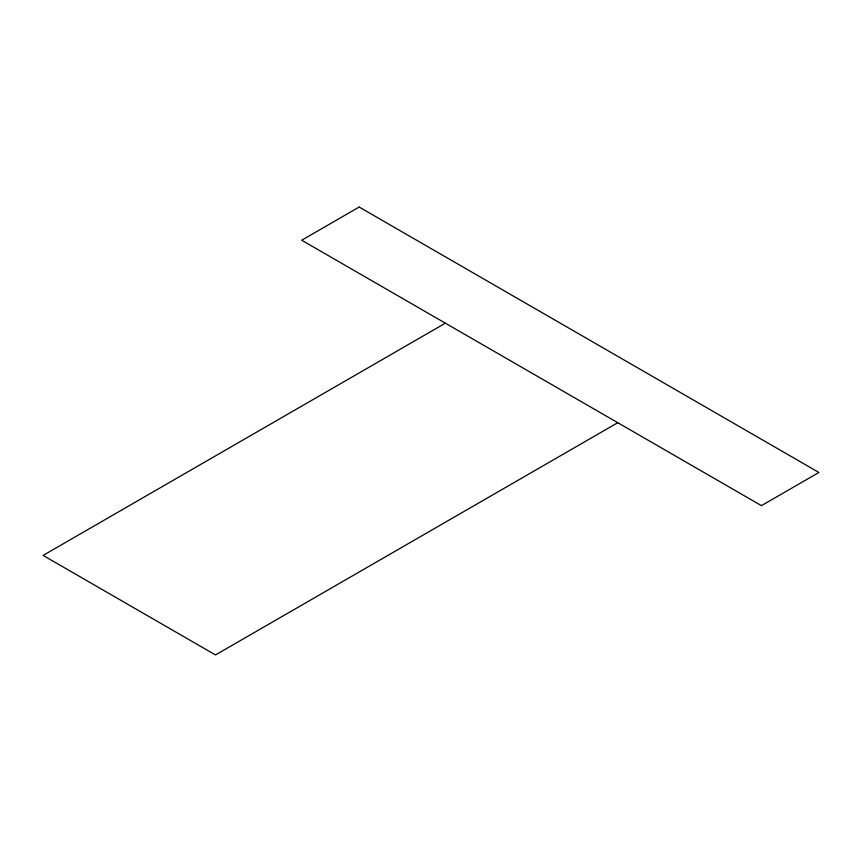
<?xml version="1.0" encoding="UTF-8"?>
<svg xmlns="http://www.w3.org/2000/svg" width="862" height="862" viewBox="0 0 862 862"><rect width="100%" height="100%" fill="white"/><g stroke="black" fill="none" stroke-linecap="round" stroke-linejoin="round"><path stroke-width="1.29" d="M445.363 323.175L43.1 555.419L215.5 654.948L617.763 422.703M359.163 207.052L301.7 240.229L761.437 505.649L818.9 472.473L359.163 207.052"/></g></svg>
